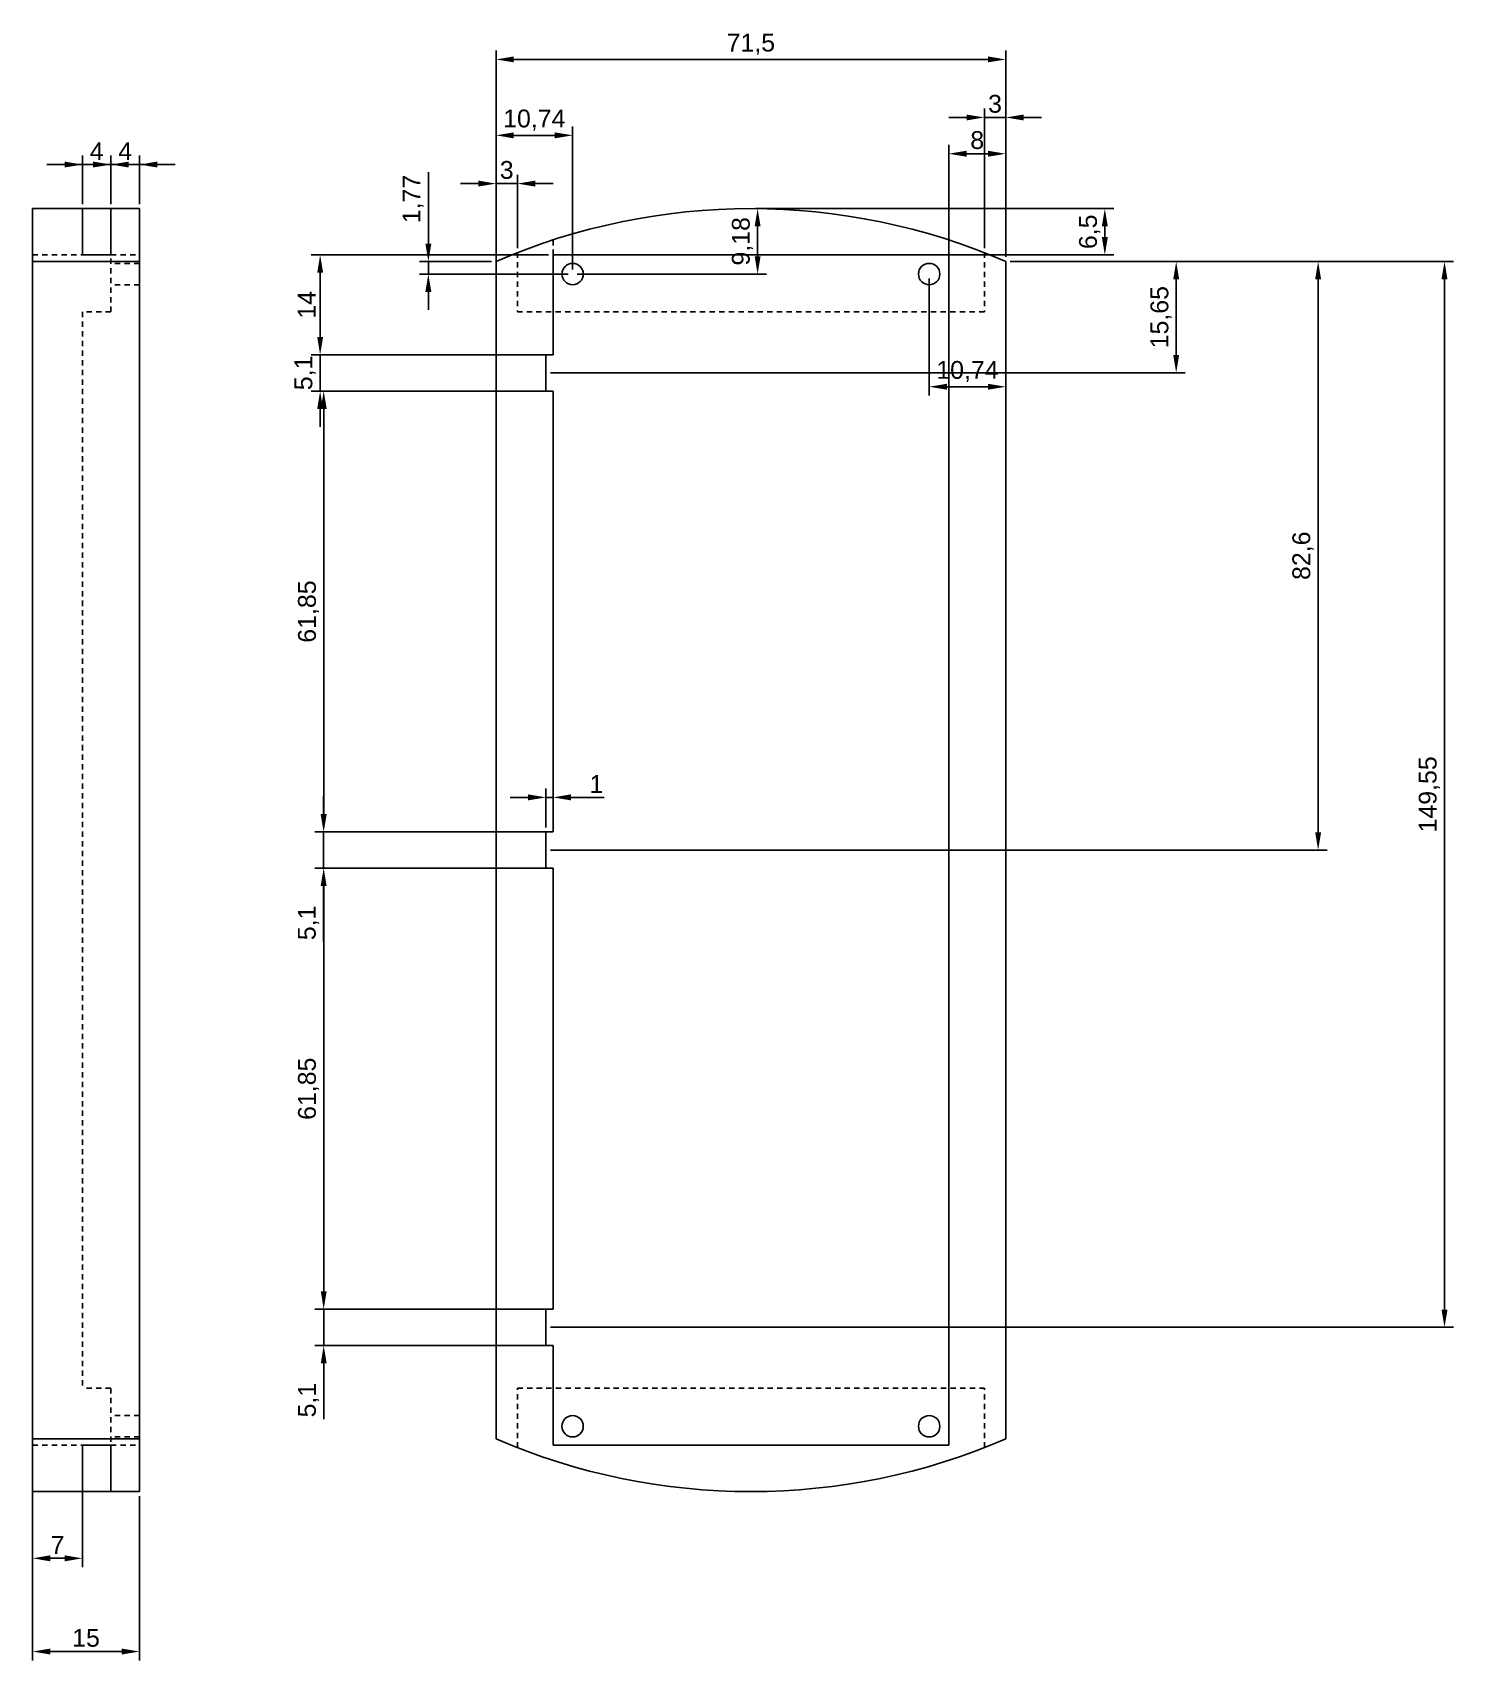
# Model space of a CAD drawing. Header units: millimetres. Extents: x 1786 to 3204, y 1791 to 2744.
# Drawn here: x 2541.8 to 2741.1, y 2150.1 to 2378.5 of the extents above; entities that cross this region are included whole.
import ezdxf

# ---------------------------------------------------------------- set-up
doc = ezdxf.new("R2010")
doc.units = ezdxf.units.MM
doc.linetypes.add('JIS_02_0.7', pattern=[1.35, 0.75, -0.6])
doc.layers.add('corte', color=140, linetype='JIS_02_0.7')
doc.layers.add('dim', color=51, linetype='Continuous')
doc.styles.get("Standard").update_dxf_attribs({"font": 'arial.ttf'})
doc.dimstyles.new('ISO-25', dxfattribs={"dimtxt": 2.5, "dimasz": 2.5, "dimexe": 1.25, "dimexo": 0.625, "dimtad": 1, "dimtxsty": 'Standard', "dimcen": 2.5, "dimadec": 0, "dimazin": 0, "dimtfac": 1, "dimtmove": 0, "dimatfit": 3, "dimfxl": 1, "dimarcsym": 0})

# ---------------------------------------------------------------- blocks, each defined once
blk = doc.blocks.new('*D18')
at = {"layer": 'Defpoints', "color": 0, "transparency": 16777216}
for p in [(2678.33, 2374.68), (2606.83, 2346.34), (2678.33, 2346.34)]:
    blk.add_point(p, dxfattribs=at)
at = {"layer": 'dim', "color": 0, "lineweight": -2, "transparency": 16777216}
for p, q in [((2606.83, 2346.97), (2606.83, 2375.93)), ((2678.33, 2346.97), (2678.33, 2375.93)), ((2609.33, 2374.68), (2675.83, 2374.68))]:
    blk.add_line(p, q, dxfattribs=at)
at = {"layer": 'dim', "color": 0, "transparency": 16777216}
for points in [[(2609.33, 2375.1), (2609.33, 2374.27), (2606.83, 2374.68)], [(2675.83, 2375.1), (2675.83, 2374.27), (2678.33, 2374.68)]]:
    blk.add_solid(points, dxfattribs=at)
at = {"layer": 'dim', "color": 0, "transparency": 16777216, "insert": (2642.58, 2376.81), "char_height": 2.5, "attachment_point": 5}
blk.add_mtext('71,5', dxfattribs=at)
blk = doc.blocks.new('*D19')
at = {"layer": 'Defpoints', "color": 0, "transparency": 16777216}
for p in [(2678.33, 2361.45), (2670.33, 2347.25), (2678.33, 2347.25)]:
    blk.add_point(p, dxfattribs=at)
at = {"layer": 'dim', "color": 0, "lineweight": -2, "transparency": 16777216}
for p, q in [((2670.33, 2347.87), (2670.33, 2362.7)), ((2678.33, 2347.87), (2678.33, 2362.7)), ((2672.83, 2361.45), (2675.83, 2361.45))]:
    blk.add_line(p, q, dxfattribs=at)
at = {"layer": 'dim', "color": 0, "transparency": 16777216}
for points in [[(2672.83, 2361.87), (2672.83, 2361.03), (2670.33, 2361.45)], [(2675.83, 2361.87), (2675.83, 2361.03), (2678.33, 2361.45)]]:
    blk.add_solid(points, dxfattribs=at)
at = {"layer": 'dim', "color": 0, "transparency": 16777216, "insert": (2674.33, 2363.35), "char_height": 2.5, "attachment_point": 5}
blk.add_mtext('8', dxfattribs=at)
blk = doc.blocks.new('*D21')
at = {"layer": 'Defpoints', "color": 0, "transparency": 16777216}
for p in [(2614.83, 2347.25), (2582.16, 2333.25), (2613.83, 2333.25)]:
    blk.add_point(p, dxfattribs=at)
at = {"layer": 'dim', "color": 0, "lineweight": -2, "transparency": 16777216}
for p, q in [((2614.21, 2347.25), (2580.91, 2347.25)), ((2582.16, 2344.75), (2582.16, 2335.75)), ((2613.21, 2333.25), (2580.91, 2333.25))]:
    blk.add_line(p, q, dxfattribs=at)
at = {"layer": 'dim', "color": 0, "transparency": 16777216}
for points in [[(2581.75, 2344.75), (2582.58, 2344.75), (2582.16, 2347.25)], [(2581.75, 2335.75), (2582.58, 2335.75), (2582.16, 2333.25)]]:
    blk.add_solid(points, dxfattribs=at)
at = {"layer": 'dim', "color": 0, "transparency": 16777216, "insert": (2580.28, 2340.25), "char_height": 2.5, "attachment_point": 5, "rotation": 90}
blk.add_mtext('14', dxfattribs=at)
blk = doc.blocks.new('*D22')
at = {"layer": 'Defpoints', "color": 0, "transparency": 16777216}
for p in [(2582.16, 2333.25), (2614.83, 2333.25), (2613.83, 2328.15)]:
    blk.add_point(p, dxfattribs=at)
at = {"layer": 'dim', "color": 0, "lineweight": -2, "transparency": 16777216}
for p, q in [((2582.16, 2335.75), (2582.16, 2338.25)), ((2614.21, 2333.25), (2580.91, 2333.25)), ((2582.16, 2328.15), (2582.16, 2333.25)), ((2613.21, 2328.15), (2580.91, 2328.15)), ((2582.16, 2325.65), (2582.16, 2323.15))]:
    blk.add_line(p, q, dxfattribs=at)
at = {"layer": 'dim', "color": 0, "transparency": 16777216}
for points in [[(2581.75, 2335.75), (2582.58, 2335.75), (2582.16, 2333.25)], [(2581.75, 2325.65), (2582.58, 2325.65), (2582.16, 2328.15)]]:
    blk.add_solid(points, dxfattribs=at)
at = {"layer": 'dim', "color": 0, "transparency": 16777216, "insert": (2580.04, 2330.7), "char_height": 2.5, "attachment_point": 5, "rotation": 90}
blk.add_mtext('5,1', dxfattribs=at)
blk = doc.blocks.new('*D23')
at = {"layer": 'Defpoints', "color": 0, "transparency": 16777216}
for p in [(2614.83, 2328.15), (2582.66, 2266.3), (2614.83, 2266.3)]:
    blk.add_point(p, dxfattribs=at)
at = {"layer": 'dim', "color": 0, "lineweight": -2, "transparency": 16777216}
for p, q in [((2614.21, 2328.15), (2581.41, 2328.15)), ((2582.66, 2325.65), (2582.66, 2268.8)), ((2614.21, 2266.3), (2581.41, 2266.3))]:
    blk.add_line(p, q, dxfattribs=at)
at = {"layer": 'dim', "color": 0, "transparency": 16777216}
for points in [[(2582.25, 2325.65), (2583.08, 2325.65), (2582.66, 2328.15)], [(2582.25, 2268.8), (2583.08, 2268.8), (2582.66, 2266.3)]]:
    blk.add_solid(points, dxfattribs=at)
at = {"layer": 'dim', "color": 0, "transparency": 16777216, "insert": (2580.54, 2297.22), "char_height": 2.5, "attachment_point": 5, "rotation": 90}
blk.add_mtext('61,85', dxfattribs=at)
blk = doc.blocks.new('*D24')
at = {"layer": 'Defpoints', "color": 0, "transparency": 16777216}
for p in [(2613.83, 2266.3), (2582.65, 2261.2), (2613.83, 2261.2)]:
    blk.add_point(p, dxfattribs=at)
at = {"layer": 'dim', "color": 0, "lineweight": -2, "transparency": 16777216}
for p, q in [((2582.65, 2268.8), (2582.65, 2271.3)), ((2613.21, 2266.3), (2581.4, 2266.3)), ((2582.65, 2266.3), (2582.65, 2261.2)), ((2613.21, 2261.2), (2581.4, 2261.2)), ((2582.65, 2258.7), (2582.65, 2250.88))]:
    blk.add_line(p, q, dxfattribs=at)
at = {"layer": 'dim', "color": 0, "transparency": 16777216}
for points in [[(2582.23, 2268.8), (2583.07, 2268.8), (2582.65, 2266.3)], [(2582.23, 2258.7), (2583.07, 2258.7), (2582.65, 2261.2)]]:
    blk.add_solid(points, dxfattribs=at)
at = {"layer": 'dim', "color": 0, "transparency": 16777216, "insert": (2580.52, 2253.54), "char_height": 2.5, "attachment_point": 5, "rotation": 90}
blk.add_mtext('5,1', dxfattribs=at)
blk = doc.blocks.new('*D25')
at = {"layer": 'Defpoints', "color": 0, "transparency": 16777216}
for p in [(2614.83, 2261.2), (2582.66, 2199.35), (2614.83, 2199.35)]:
    blk.add_point(p, dxfattribs=at)
at = {"layer": 'dim', "color": 0, "lineweight": -2, "transparency": 16777216}
for p, q in [((2614.21, 2261.2), (2581.41, 2261.2)), ((2582.66, 2258.7), (2582.66, 2201.85)), ((2614.21, 2199.35), (2581.41, 2199.35))]:
    blk.add_line(p, q, dxfattribs=at)
at = {"layer": 'dim', "color": 0, "transparency": 16777216}
for points in [[(2582.25, 2258.7), (2583.08, 2258.7), (2582.66, 2261.2)], [(2582.25, 2201.85), (2583.08, 2201.85), (2582.66, 2199.35)]]:
    blk.add_solid(points, dxfattribs=at)
at = {"layer": 'dim', "color": 0, "transparency": 16777216, "insert": (2580.54, 2230.27), "char_height": 2.5, "attachment_point": 5, "rotation": 90}
blk.add_mtext('61,85', dxfattribs=at)
blk = doc.blocks.new('*D26')
at = {"layer": 'Defpoints', "color": 0, "transparency": 16777216}
for p in [(2614.83, 2199.35), (2582.66, 2194.25), (2614.83, 2194.25)]:
    blk.add_point(p, dxfattribs=at)
at = {"layer": 'dim', "color": 0, "lineweight": -2, "transparency": 16777216}
for p, q in [((2582.66, 2201.85), (2582.66, 2204.35)), ((2614.21, 2199.35), (2581.41, 2199.35)), ((2582.66, 2199.35), (2582.66, 2194.25)), ((2614.21, 2194.25), (2581.41, 2194.25)), ((2582.66, 2191.75), (2582.66, 2183.93))]:
    blk.add_line(p, q, dxfattribs=at)
at = {"layer": 'dim', "color": 0, "transparency": 16777216}
for points in [[(2582.25, 2201.85), (2583.08, 2201.85), (2582.66, 2199.35)], [(2582.25, 2191.75), (2583.08, 2191.75), (2582.66, 2194.25)]]:
    blk.add_solid(points, dxfattribs=at)
at = {"layer": 'dim', "color": 0, "transparency": 16777216, "insert": (2580.54, 2186.59), "char_height": 2.5, "attachment_point": 5, "rotation": 90}
blk.add_mtext('5,1', dxfattribs=at)
blk = doc.blocks.new('*D27')
at = {"layer": 'Defpoints', "color": 0, "transparency": 16777216}
for p in [(2614.83, 2271.15), (2613.83, 2266.3), (2614.83, 2266.3)]:
    blk.add_point(p, dxfattribs=at)
at = {"layer": 'dim', "color": 0, "lineweight": -2, "transparency": 16777216}
for p, q in [((2611.33, 2271.15), (2608.83, 2271.15)), ((2613.83, 2266.92), (2613.83, 2272.4)), ((2613.83, 2271.15), (2614.83, 2271.15)), ((2614.83, 2266.92), (2614.83, 2272.4)), ((2617.33, 2271.15), (2622, 2271.15))]:
    blk.add_line(p, q, dxfattribs=at)
at = {"layer": 'dim', "color": 0, "transparency": 16777216}
for points in [[(2611.33, 2271.57), (2611.33, 2270.73), (2613.83, 2271.15)], [(2617.33, 2271.57), (2617.33, 2270.73), (2614.83, 2271.15)]]:
    blk.add_solid(points, dxfattribs=at)
at = {"layer": 'dim', "color": 0, "transparency": 16777216, "insert": (2620.92, 2273.03), "char_height": 2.5, "attachment_point": 5}
blk.add_mtext('1', dxfattribs=at)
blk = doc.blocks.new('*D75')
at = {"layer": 'Defpoints', "color": 0, "transparency": 16777216}
for p in [(2642.58, 2353.75), (2642.58, 2347.25), (2692.23, 2347.25)]:
    blk.add_point(p, dxfattribs=at)
at = {"layer": 'dim', "color": 0, "lineweight": -2, "transparency": 16777216}
for p, q in [((2643.21, 2353.75), (2693.48, 2353.75)), ((2692.23, 2351.25), (2692.23, 2349.75)), ((2643.21, 2347.25), (2693.48, 2347.25))]:
    blk.add_line(p, q, dxfattribs=at)
at = {"layer": 'dim', "color": 0, "transparency": 16777216}
for points in [[(2691.81, 2351.25), (2692.65, 2351.25), (2692.23, 2353.75)], [(2691.81, 2349.75), (2692.65, 2349.75), (2692.23, 2347.25)]]:
    blk.add_solid(points, dxfattribs=at)
at = {"layer": 'dim', "color": 0, "transparency": 16777216, "insert": (2690.1, 2350.5), "char_height": 2.5, "attachment_point": 5, "rotation": 90}
blk.add_mtext('6,5', dxfattribs=at)
blk = doc.blocks.new('*D76')
at = {"layer": 'Defpoints', "color": 0, "transparency": 16777216}
for p in [(2541.82, 2180.25), (2548.82, 2180.25), (2548.82, 2164.39)]:
    blk.add_point(p, dxfattribs=at)
at = {"layer": 'dim', "color": 0, "lineweight": -2, "transparency": 16777216}
for p, q in [((2541.82, 2179.62), (2541.82, 2163.14)), ((2548.82, 2179.62), (2548.82, 2163.14)), ((2544.32, 2164.39), (2546.32, 2164.39))]:
    blk.add_line(p, q, dxfattribs=at)
at = {"layer": 'dim', "color": 0, "transparency": 16777216}
for points in [[(2544.32, 2164.81), (2544.32, 2163.97), (2541.82, 2164.39)], [(2546.32, 2164.81), (2546.32, 2163.97), (2548.82, 2164.39)]]:
    blk.add_solid(points, dxfattribs=at)
at = {"layer": 'dim', "color": 0, "transparency": 16777216, "insert": (2545.32, 2166.27), "char_height": 2.5, "attachment_point": 5}
blk.add_mtext('7', dxfattribs=at)
blk = doc.blocks.new('*D77')
at = {"layer": 'Defpoints', "color": 0, "transparency": 16777216}
for p in [(2606.83, 2357.26), (2606.83, 2346.34), (2609.83, 2347.58)]:
    blk.add_point(p, dxfattribs=at)
at = {"layer": 'dim', "color": 0, "lineweight": -2, "transparency": 16777216}
for p, q in [((2604.33, 2357.26), (2601.83, 2357.26)), ((2606.83, 2346.97), (2606.83, 2358.51)), ((2609.83, 2357.26), (2606.83, 2357.26)), ((2609.83, 2348.2), (2609.83, 2358.51)), ((2612.33, 2357.26), (2614.83, 2357.26))]:
    blk.add_line(p, q, dxfattribs=at)
at = {"layer": 'dim', "color": 0, "transparency": 16777216}
for points in [[(2604.33, 2357.68), (2604.33, 2356.84), (2606.83, 2357.26)], [(2612.33, 2357.68), (2612.33, 2356.84), (2609.83, 2357.26)]]:
    blk.add_solid(points, dxfattribs=at)
at = {"layer": 'dim', "color": 0, "transparency": 16777216, "insert": (2608.33, 2359.16), "char_height": 2.5, "attachment_point": 5}
blk.add_mtext('3', dxfattribs=at)
blk = doc.blocks.new('*D78')
at = {"layer": 'Defpoints', "color": 0, "transparency": 16777216}
for p in [(2678.33, 2366.54), (2675.33, 2347.58), (2678.33, 2346.34)]:
    blk.add_point(p, dxfattribs=at)
at = {"layer": 'dim', "color": 0, "lineweight": -2, "transparency": 16777216}
for p, q in [((2672.83, 2366.54), (2670.33, 2366.54)), ((2675.33, 2348.2), (2675.33, 2367.79)), ((2675.33, 2366.54), (2678.33, 2366.54)), ((2678.33, 2346.97), (2678.33, 2367.79)), ((2680.83, 2366.54), (2683.33, 2366.54))]:
    blk.add_line(p, q, dxfattribs=at)
at = {"layer": 'dim', "color": 0, "transparency": 16777216}
for points in [[(2672.83, 2366.95), (2672.83, 2366.12), (2675.33, 2366.54)], [(2680.83, 2366.95), (2680.83, 2366.12), (2678.33, 2366.54)]]:
    blk.add_solid(points, dxfattribs=at)
at = {"layer": 'dim', "color": 0, "transparency": 16777216, "insert": (2676.83, 2368.44), "char_height": 2.5, "attachment_point": 5}
blk.add_mtext('3', dxfattribs=at)
blk = doc.blocks.new('*D79')
at = {"layer": 'Defpoints', "color": 0, "transparency": 16777216}
for p in [(2642.58, 2353.75), (2617.57, 2344.57), (2643.53, 2344.57)]:
    blk.add_point(p, dxfattribs=at)
at = {"layer": 'dim', "color": 0, "lineweight": -2, "transparency": 16777216}
for p, q in [((2643.21, 2353.75), (2644.78, 2353.75)), ((2643.53, 2351.25), (2643.53, 2347.07)), ((2618.2, 2344.57), (2644.78, 2344.57))]:
    blk.add_line(p, q, dxfattribs=at)
at = {"layer": 'dim', "color": 0, "transparency": 16777216}
for points in [[(2643.11, 2351.25), (2643.94, 2351.25), (2643.53, 2353.75)], [(2643.11, 2347.07), (2643.94, 2347.07), (2643.53, 2344.57)]]:
    blk.add_solid(points, dxfattribs=at)
at = {"layer": 'dim', "color": 0, "transparency": 16777216, "insert": (2641.4, 2349.16), "char_height": 2.5, "attachment_point": 5, "rotation": 90}
blk.add_mtext('9,18', dxfattribs=at)
blk = doc.blocks.new('*D80')
at = {"layer": 'Defpoints', "color": 0, "transparency": 16777216}
for p in [(2606.83, 2364.03), (2606.83, 2344.57), (2617.57, 2344.57)]:
    blk.add_point(p, dxfattribs=at)
at = {"layer": 'dim', "color": 0, "lineweight": -2, "transparency": 16777216}
for p, q in [((2606.83, 2345.19), (2606.83, 2365.28)), ((2615.07, 2364.03), (2609.33, 2364.03)), ((2617.57, 2345.19), (2617.57, 2365.28))]:
    blk.add_line(p, q, dxfattribs=at)
at = {"layer": 'dim', "color": 0, "transparency": 16777216}
for points in [[(2609.33, 2364.45), (2609.33, 2363.61), (2606.83, 2364.03)], [(2615.07, 2364.45), (2615.07, 2363.61), (2617.57, 2364.03)]]:
    blk.add_solid(points, dxfattribs=at)
at = {"layer": 'dim', "color": 0, "transparency": 16777216, "insert": (2612.2, 2366.16), "char_height": 2.5, "attachment_point": 5}
blk.add_mtext('10,74', dxfattribs=at)
blk = doc.blocks.new('*D81')
at = {"layer": 'Defpoints', "color": 0, "transparency": 16777216}
for p in [(2597.34, 2346.34), (2606.83, 2346.34), (2617.57, 2344.57)]:
    blk.add_point(p, dxfattribs=at)
at = {"layer": 'dim', "color": 0, "lineweight": -2, "transparency": 16777216}
for p, q in [((2597.34, 2348.84), (2597.34, 2358.85)), ((2606.21, 2346.34), (2596.09, 2346.34)), ((2597.34, 2344.57), (2597.34, 2346.34)), ((2616.95, 2344.57), (2596.09, 2344.57)), ((2597.34, 2342.07), (2597.34, 2339.57))]:
    blk.add_line(p, q, dxfattribs=at)
at = {"layer": 'dim', "color": 0, "transparency": 16777216}
for points in [[(2596.92, 2348.84), (2597.76, 2348.84), (2597.34, 2346.34)], [(2596.92, 2342.07), (2597.76, 2342.07), (2597.34, 2344.57)]]:
    blk.add_solid(points, dxfattribs=at)
at = {"layer": 'dim', "color": 0, "transparency": 16777216, "insert": (2595.21, 2355.1), "char_height": 2.5, "attachment_point": 5, "rotation": 90}
blk.add_mtext('1,77', dxfattribs=at)
blk = doc.blocks.new('*D82')
at = {"layer": 'Defpoints', "color": 0, "transparency": 16777216}
for p in [(2678.33, 2346.34), (2667.59, 2344.57), (2678.33, 2328.76)]:
    blk.add_point(p, dxfattribs=at)
at = {"layer": 'dim', "color": 0, "lineweight": -2, "transparency": 16777216}
for p, q in [((2678.33, 2345.72), (2678.33, 2327.51)), ((2667.59, 2343.95), (2667.59, 2327.51)), ((2670.09, 2328.76), (2675.83, 2328.76))]:
    blk.add_line(p, q, dxfattribs=at)
at = {"layer": 'dim', "color": 0, "transparency": 16777216}
for points in [[(2670.09, 2329.18), (2670.09, 2328.34), (2667.59, 2328.76)], [(2675.83, 2329.18), (2675.83, 2328.34), (2678.33, 2328.76)]]:
    blk.add_solid(points, dxfattribs=at)
at = {"layer": 'dim', "color": 0, "transparency": 16777216, "insert": (2672.96, 2330.89), "char_height": 2.5, "attachment_point": 5}
blk.add_mtext('10,74', dxfattribs=at)
blk = doc.blocks.new('*D83')
at = {"layer": 'Defpoints', "color": 0, "transparency": 16777216}
for p in [(2678.33, 2346.34), (2613.83, 2330.7), (2702.24, 2330.7)]:
    blk.add_point(p, dxfattribs=at)
at = {"layer": 'dim', "color": 0, "lineweight": -2, "transparency": 16777216}
for p, q in [((2678.96, 2346.34), (2703.49, 2346.34)), ((2702.24, 2343.84), (2702.24, 2333.2)), ((2614.46, 2330.7), (2703.49, 2330.7))]:
    blk.add_line(p, q, dxfattribs=at)
at = {"layer": 'dim', "color": 0, "transparency": 16777216}
for points in [[(2701.83, 2343.84), (2702.66, 2343.84), (2702.24, 2346.34)], [(2701.83, 2333.2), (2702.66, 2333.2), (2702.24, 2330.7)]]:
    blk.add_solid(points, dxfattribs=at)
at = {"layer": 'dim', "color": 0, "transparency": 16777216, "insert": (2700.12, 2338.52), "char_height": 2.5, "attachment_point": 5, "rotation": 90}
blk.add_mtext('15,65', dxfattribs=at)
blk = doc.blocks.new('*D84')
at = {"layer": 'Defpoints', "color": 0, "transparency": 16777216}
for p in [(2678.33, 2346.34), (2613.83, 2263.75), (2722.15, 2263.75)]:
    blk.add_point(p, dxfattribs=at)
at = {"layer": 'dim', "color": 0, "lineweight": -2, "transparency": 16777216}
for p, q in [((2678.96, 2346.34), (2723.4, 2346.34)), ((2722.15, 2343.84), (2722.15, 2266.25)), ((2614.46, 2263.75), (2723.4, 2263.75))]:
    blk.add_line(p, q, dxfattribs=at)
at = {"layer": 'dim', "color": 0, "transparency": 16777216}
for points in [[(2721.74, 2343.84), (2722.57, 2343.84), (2722.15, 2346.34)], [(2721.74, 2266.25), (2722.57, 2266.25), (2722.15, 2263.75)]]:
    blk.add_solid(points, dxfattribs=at)
at = {"layer": 'dim', "color": 0, "transparency": 16777216, "insert": (2720.02, 2305.05), "char_height": 2.5, "attachment_point": 5, "rotation": 90}
blk.add_mtext('82,6', dxfattribs=at)
blk = doc.blocks.new('*D85')
at = {"layer": 'Defpoints', "color": 0, "transparency": 16777216}
for p in [(2678.33, 2346.34), (2613.83, 2196.8), (2739.88, 2196.8)]:
    blk.add_point(p, dxfattribs=at)
at = {"layer": 'dim', "color": 0, "lineweight": -2, "transparency": 16777216}
for p, q in [((2678.96, 2346.34), (2741.13, 2346.34)), ((2739.88, 2343.84), (2739.88, 2199.3)), ((2614.46, 2196.8), (2741.13, 2196.8))]:
    blk.add_line(p, q, dxfattribs=at)
at = {"layer": 'dim', "color": 0, "transparency": 16777216}
for points in [[(2739.46, 2343.84), (2740.3, 2343.84), (2739.88, 2346.34)], [(2739.46, 2199.3), (2740.3, 2199.3), (2739.88, 2196.8)]]:
    blk.add_solid(points, dxfattribs=at)
at = {"layer": 'dim', "color": 0, "transparency": 16777216, "insert": (2737.75, 2271.57), "char_height": 2.5, "attachment_point": 5, "rotation": 90}
blk.add_mtext('149,55', dxfattribs=at)
blk = doc.blocks.new('*D87')
at = {"layer": 'Defpoints', "color": 0, "transparency": 16777216}
for p in [(2541.82, 2173.75), (2556.82, 2173.75), (2556.82, 2151.31)]:
    blk.add_point(p, dxfattribs=at)
at = {"layer": 'dim', "color": 0, "lineweight": -2, "transparency": 16777216}
for p, q in [((2541.82, 2173.12), (2541.82, 2150.06)), ((2556.82, 2173.12), (2556.82, 2150.06)), ((2544.32, 2151.31), (2554.32, 2151.31))]:
    blk.add_line(p, q, dxfattribs=at)
at = {"layer": 'dim', "color": 0, "transparency": 16777216}
for points in [[(2544.32, 2151.73), (2544.32, 2150.9), (2541.82, 2151.31)], [(2554.32, 2151.73), (2554.32, 2150.9), (2556.82, 2151.31)]]:
    blk.add_solid(points, dxfattribs=at)
at = {"layer": 'dim', "color": 0, "transparency": 16777216, "insert": (2549.32, 2153.22), "char_height": 2.5, "attachment_point": 5}
blk.add_mtext('15', dxfattribs=at)
blk = doc.blocks.new('*D88')
at = {"layer": 'Defpoints', "color": 0, "transparency": 16777216}
for p in [(2552.82, 2359.93), (2552.82, 2353.75), (2556.82, 2353.75)]:
    blk.add_point(p, dxfattribs=at)
at = {"layer": 'dim', "color": 0, "lineweight": -2, "transparency": 16777216}
for p, q in [((2550.32, 2359.93), (2547.82, 2359.93)), ((2552.82, 2354.37), (2552.82, 2361.18)), ((2556.82, 2359.93), (2552.82, 2359.93)), ((2556.82, 2354.37), (2556.82, 2361.18)), ((2559.32, 2359.93), (2561.82, 2359.93))]:
    blk.add_line(p, q, dxfattribs=at)
at = {"layer": 'dim', "color": 0, "transparency": 16777216}
for points in [[(2550.32, 2360.35), (2550.32, 2359.52), (2552.82, 2359.93)], [(2559.32, 2360.35), (2559.32, 2359.52), (2556.82, 2359.93)]]:
    blk.add_solid(points, dxfattribs=at)
at = {"layer": 'dim', "color": 0, "transparency": 16777216, "insert": (2554.82, 2361.81), "char_height": 2.5, "attachment_point": 5}
blk.add_mtext('4', dxfattribs=at)
blk = doc.blocks.new('*D89')
at = {"layer": 'Defpoints', "color": 0, "transparency": 16777216}
for p in [(2548.82, 2359.93), (2548.82, 2353.75), (2552.82, 2353.75)]:
    blk.add_point(p, dxfattribs=at)
at = {"layer": 'dim', "color": 0, "lineweight": -2, "transparency": 16777216}
for p, q in [((2546.32, 2359.93), (2543.82, 2359.93)), ((2548.82, 2354.37), (2548.82, 2361.18)), ((2552.82, 2359.93), (2548.82, 2359.93)), ((2552.82, 2354.37), (2552.82, 2361.18)), ((2555.32, 2359.93), (2557.82, 2359.93))]:
    blk.add_line(p, q, dxfattribs=at)
at = {"layer": 'dim', "color": 0, "transparency": 16777216}
for points in [[(2546.32, 2360.35), (2546.32, 2359.52), (2548.82, 2359.93)], [(2555.32, 2360.35), (2555.32, 2359.52), (2552.82, 2359.93)]]:
    blk.add_solid(points, dxfattribs=at)
at = {"layer": 'dim', "color": 0, "transparency": 16777216, "insert": (2550.82, 2361.81), "char_height": 2.5, "attachment_point": 5}
blk.add_mtext('4', dxfattribs=at)

msp = doc.modelspace()

# ---------------------------------------------------------------- linework, layer by layer
for p, q in [((2541.822, 2353.748), (2541.822, 2173.748)), ((2541.822, 2353.748), (2541.822, 2173.748)), ((2556.822, 2353.748), (2541.822, 2353.748)), ((2548.822, 2347.248), (2548.822, 2353.748)), ((2552.822, 2347.248), (2552.822, 2353.748)), ((2556.822, 2353.748), (2556.822, 2173.748)), ((2556.822, 2346.343), (2541.822, 2346.343)), ((2552.822, 2347.248), (2548.822, 2347.248)), ((2606.832, 2346.343), (2606.832, 2181.153)), ((2614.832, 2347.248), (2670.332, 2347.248)), ((2614.832, 2333.248), (2614.832, 2347.248)), ((2670.332, 2347.248), (2670.332, 2180.248)), ((2678.332, 2346.343), (2678.332, 2181.153)), ((2613.832, 2333.248), (2613.832, 2328.148)), ((2614.832, 2333.248), (2613.832, 2333.248)), ((2614.832, 2328.148), (2613.832, 2328.148)), ((2614.832, 2266.298), (2614.832, 2328.148)), ((2613.832, 2266.298), (2613.832, 2261.198)), ((2614.832, 2266.298), (2613.832, 2266.298)), ((2614.832, 2261.198), (2613.832, 2261.198)), ((2614.832, 2199.348), (2614.832, 2261.198)), ((2613.832, 2199.348), (2613.832, 2194.248)), ((2614.832, 2199.348), (2613.832, 2199.348)), ((2614.832, 2194.248), (2613.832, 2194.248)), ((2614.832, 2180.248), (2614.832, 2194.248)), ((2556.822, 2181.153), (2541.822, 2181.153)), ((2548.822, 2180.248), (2548.822, 2173.748)), ((2552.822, 2180.248), (2548.822, 2180.248)), ((2552.822, 2180.248), (2552.822, 2173.748)), ((2670.332, 2180.248), (2614.832, 2180.248)), ((2556.822, 2173.748), (2541.822, 2173.748))]:
    msp.add_line(p, q)
for centre in [(2617.57, 2344.57), (2667.592, 2344.572), (2617.57, 2182.927), (2667.592, 2182.925)]:
    msp.add_circle(centre, 1.5)
for start, end in [(66.59536, 113.40464), (246.59536, 293.40464)]:
    msp.add_arc((2642.582, 2263.748), 90, start, end)
at = {"layer": 'corte'}
for p, q in [((2614.832, 2347.248), (2614.832, 2349.364)), ((2670.332, 2347.248), (2670.332, 2349.364)), ((2541.822, 2347.248), (2548.822, 2347.248)), ((2552.822, 2347.248), (2556.822, 2347.248)), ((2552.822, 2339.248), (2552.822, 2347.248)), ((2556.822, 2346.07), (2552.822, 2346.07)), ((2609.832, 2347.578), (2609.832, 2339.248)), ((2675.332, 2347.578), (2675.332, 2339.248)), ((2556.822, 2343.07), (2552.822, 2343.07)), ((2548.822, 2339.248), (2548.822, 2188.248)), ((2552.822, 2339.248), (2548.822, 2339.248)), ((2675.332, 2339.248), (2609.832, 2339.248)), ((2552.822, 2188.248), (2548.822, 2188.248)), ((2552.822, 2188.248), (2552.822, 2180.248)), ((2609.832, 2188.248), (2675.332, 2188.248)), ((2609.832, 2179.919), (2609.832, 2188.248)), ((2675.332, 2179.919), (2675.332, 2188.248)), ((2556.822, 2184.427), (2552.822, 2184.427)), ((2556.822, 2181.427), (2552.822, 2181.427)), ((2541.822, 2180.248), (2548.822, 2180.248)), ((2552.822, 2180.248), (2556.822, 2180.248))]:
    msp.add_line(p, q, dxfattribs=at)

# ---------------------------------------------------------------- dimensions: what is measured, and where the dimension line sits
at = {"layer": 'dim'}
for base, p1, p2, picture, middle in [((2678.332, 2374.683), (2606.832, 2346.343), (2678.332, 2346.343), '*D18', (2642.582, 2376.81)), ((2678.332, 2366.536), (2675.332, 2347.578), (2678.332, 2346.343), '*D78', (2676.832, 2368.438)), ((2606.832, 2364.031), (2617.57, 2344.57), (2606.832, 2344.57), '*D80', (2612.201, 2366.158)), ((2678.332, 2361.451), (2670.332, 2347.248), (2678.332, 2347.248), '*D19', (2674.332, 2363.352)), ((2548.822, 2359.935), (2552.822, 2353.748), (2548.822, 2353.748), '*D89', (2550.822, 2361.81)), ((2552.822, 2359.935), (2556.822, 2353.748), (2552.822, 2353.748), '*D88', (2554.822, 2361.81)), ((2606.832, 2357.259), (2609.832, 2347.578), (2606.832, 2346.343), '*D77', (2608.332, 2359.161)), ((2678.332, 2328.76), (2667.592, 2344.572), (2678.332, 2346.343), '*D82', (2672.962, 2330.887)), ((2614.832, 2271.149), (2613.832, 2266.298), (2614.832, 2266.298), '*D27', (2620.917, 2273.029)), ((2548.822, 2164.391), (2541.822, 2180.248), (2548.822, 2180.248), '*D76', (2545.322, 2166.266)), ((2556.822, 2151.314), (2541.822, 2173.748), (2556.822, 2173.748), '*D87', (2549.322, 2153.216))]:
    dim = msp.add_linear_dim(base=base, p1=p1, p2=p2, dimstyle='ISO-25', dxfattribs=at)
    dim.commit()
    dim.dimension.update_dxf_attribs({"geometry": picture, "text_midpoint": middle})
for base, p1, p2, picture, middle in [((2597.341, 2346.343), (2617.57, 2344.57), (2606.832, 2346.343), '*D81', (2595.214, 2355.098)), ((2643.527, 2344.57), (2642.582, 2353.748), (2617.57, 2344.57), '*D79', (2641.4, 2349.159)), ((2692.23, 2347.248), (2642.582, 2353.748), (2642.582, 2347.248), '*D75', (2690.102, 2350.498)), ((2702.24483, 2330.69845), (2678.33165, 2346.34347), (2613.83165, 2330.69845), '*D83', (2700.11744, 2338.52096)), ((2722.15192, 2263.74845), (2678.33165, 2346.34347), (2613.83165, 2263.74845), '*D84', (2720.02453, 2305.04596)), ((2739.88134, 2196.79845), (2678.33165, 2346.34347), (2613.83165, 2196.79845), '*D85', (2737.75396, 2271.57096)), ((2582.664, 2266.298), (2614.832, 2328.148), (2614.832, 2266.298), '*D23', (2580.536, 2297.223)), ((2582.65, 2261.198), (2613.832, 2266.298), (2613.832, 2261.198), '*D24', (2580.523, 2253.539)), ((2582.664, 2199.348), (2614.832, 2261.198), (2614.832, 2199.348), '*D25', (2580.536, 2230.273)), ((2582.664, 2194.248), (2614.832, 2199.348), (2614.832, 2194.248), '*D26', (2580.536, 2186.589))]:
    dim = msp.add_linear_dim(base=base, p1=p1, p2=p2, angle=90, dimstyle='ISO-25', dxfattribs=at)
    dim.commit()
    dim.dimension.update_dxf_attribs({"geometry": picture, "text_midpoint": middle})
for p1, p2, picture, middle in [((2614.832, 2347.248), (2613.832, 2333.248), '*D21', (2582.164, 2340.248)), ((2613.832, 2328.148), (2614.832, 2333.248), '*D22', (2582.164, 2330.698))]:
    dim = msp.add_linear_dim(base=(2582.164, 2333.248), p1=p1, p2=p2, angle=90, dimstyle='ISO-25', dxfattribs=at)
    dim.commit()
    dim.dimension.update_dxf_attribs({"geometry": picture, "text_midpoint": middle, "dimtype": 160})

doc.saveas('drawing.dxf')
